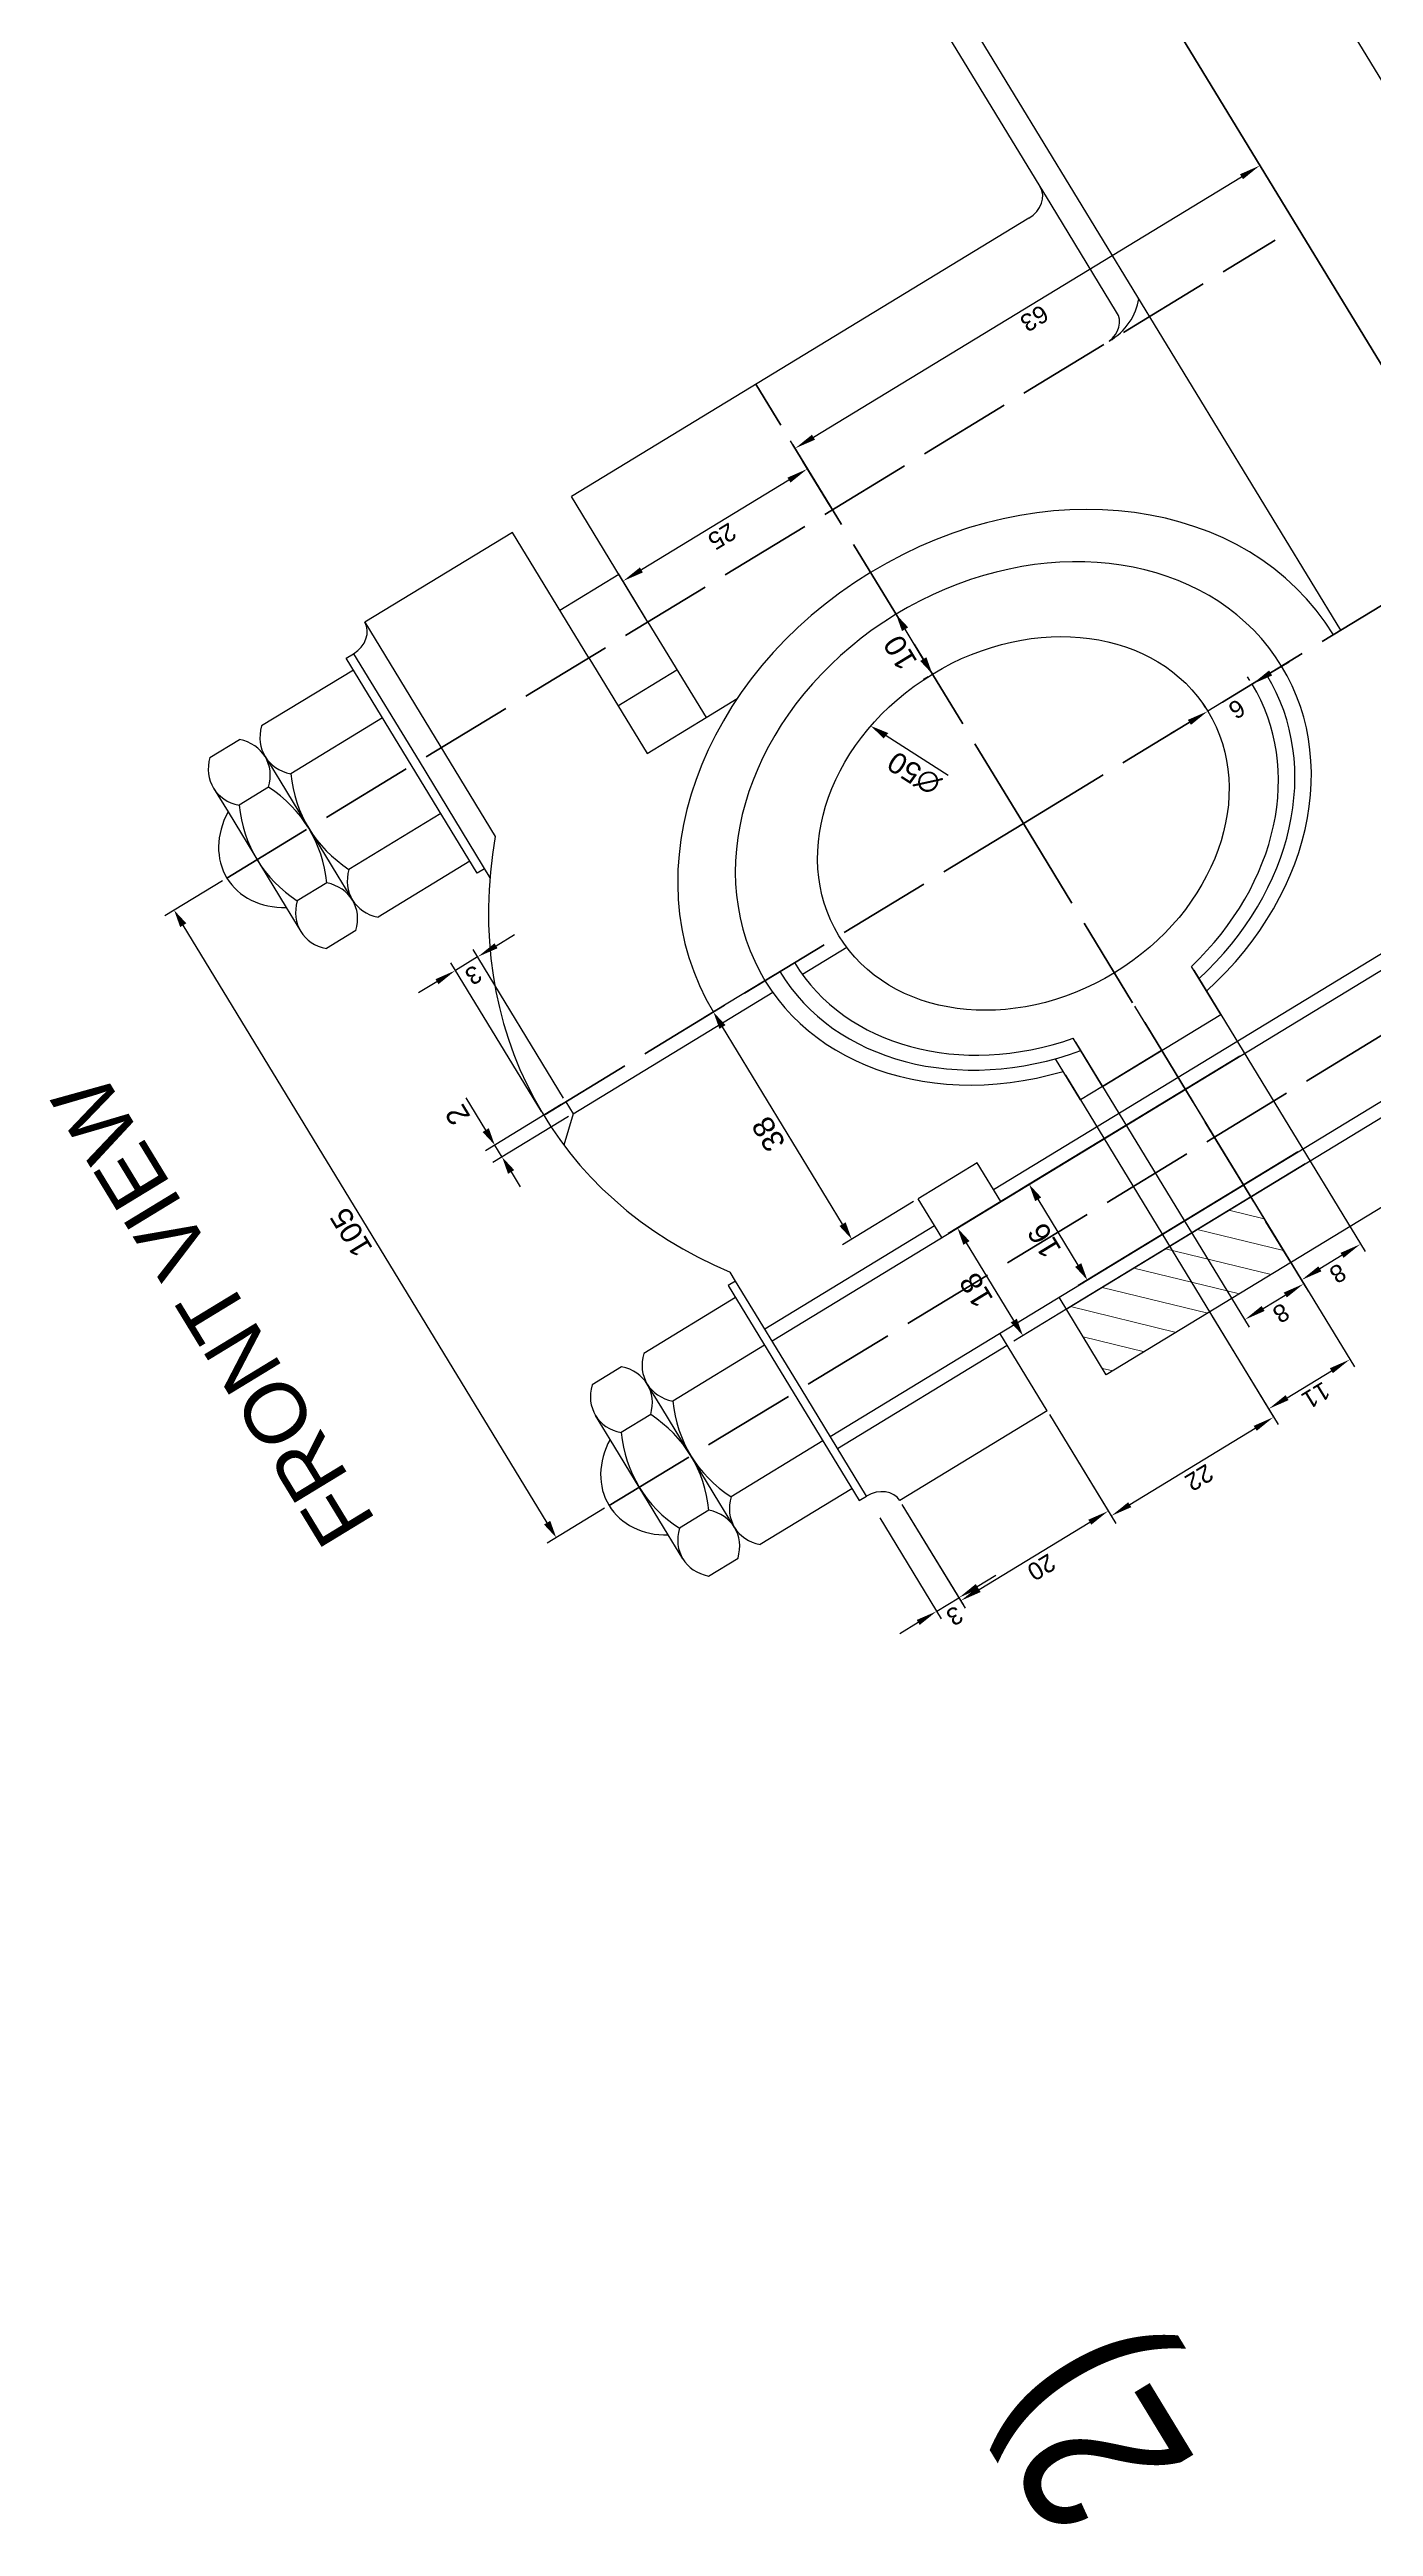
# Model space of a CAD drawing. Header units: millimetres. Extents: x -281317 to 3636, y -109880 to 77184.
# Drawn here: x -104059 to -97897, y 56595 to 68128 of the extents above; entities that cross this region are included whole.
import ezdxf

# ---------------------------------------------------------------- set-up
doc = ezdxf.new("R2010")
doc.units = ezdxf.units.MM
doc.linetypes.add('ACAD_ISO02W100', pattern=[15, 12, -3])
doc.layers.add('1', color=131, linetype='ACAD_ISO02W100', lineweight=106)
doc.layers.add('2', color=50, linetype='Continuous', lineweight=20)
doc.styles.get("Standard").update_dxf_attribs({"font": 'arial.ttf'})
doc.dimstyles.new('ISO-25', dxfattribs={"dimtxt": 2.5, "dimasz": 2.5, "dimexe": 1.25, "dimexo": 0.625, "dimtad": 1, "dimtxsty": 'Standard', "dimcen": 2.5, "dimclrd": 3, "dimadec": 0, "dimazin": 0, "dimtfac": 1, "dimtmove": 0, "dimatfit": 3, "dimfxl": 1, "dimarcsym": 0})

# ---------------------------------------------------------------- blocks, each defined once
blk = doc.blocks.new('*D154')
at = {"color": 3, "lineweight": -2, "transparency": 16777216}
blk.add_line((3301.63, 1362.14), (3311.09, 1365.9), dxfattribs=at)
at = {"color": 3, "transparency": 16777216}
blk.add_solid([(3310.94, 1366.29), (3311.25, 1365.51), (3313.42, 1366.82)], dxfattribs=at)
at = {"layer": 'Defpoints', "color": 0, "transparency": 16777216}
for p in [(3313.42, 1366.82), (3266.94, 1348.38)]:
    blk.add_point(p, dxfattribs=at)
at = {"color": 0, "transparency": 16777216, "insert": (3304.41, 1365.37), "char_height": 2.5, "attachment_point": 5, "rotation": 21.6494}
blk.add_mtext('∅50', dxfattribs=at)
blk = doc.blocks.new('*D155')
at = {"color": 0, "lineweight": -2, "transparency": 16777216}
for p, q in [((3259.6, 1357.6), (3212.51, 1357.6)), ((3259.6, 1349.6), (3212.51, 1349.6))]:
    blk.add_line(p, q, dxfattribs=at)
at = {"color": 3, "lineweight": -2, "transparency": 16777216}
blk.add_line((3213.76, 1352.1), (3213.76, 1355.1), dxfattribs=at)
at = {"color": 3, "transparency": 16777216}
for points in [[(3213.34, 1355.1), (3214.17, 1355.1), (3213.76, 1357.6)], [(3213.34, 1352.1), (3214.17, 1352.1), (3213.76, 1349.6)]]:
    blk.add_solid(points, dxfattribs=at)
at = {"layer": 'Defpoints', "color": 0, "transparency": 16777216}
for p in [(3213.76, 1357.6), (3260.23, 1357.6), (3260.23, 1349.6)]:
    blk.add_point(p, dxfattribs=at)
at = {"color": 0, "transparency": 16777216, "insert": (3211.86, 1353.6), "char_height": 2.5, "attachment_point": 5, "rotation": 90}
blk.add_mtext('8', dxfattribs=at)
blk = doc.blocks.new('*D156')
at = {"color": 0, "lineweight": -2, "transparency": 16777216}
for p, q in [((3259.6, 1365.6), (3211.88, 1365.6)), ((3259.6, 1357.6), (3211.88, 1357.6))]:
    blk.add_line(p, q, dxfattribs=at)
at = {"color": 3, "lineweight": -2, "transparency": 16777216}
blk.add_line((3213.13, 1363.1), (3213.13, 1360.1), dxfattribs=at)
at = {"color": 3, "transparency": 16777216}
for points in [[(3212.72, 1363.1), (3213.55, 1363.1), (3213.13, 1365.6)], [(3212.72, 1360.1), (3213.55, 1360.1), (3213.13, 1357.6)]]:
    blk.add_solid(points, dxfattribs=at)
at = {"layer": 'Defpoints', "color": 0, "transparency": 16777216}
for p in [(3260.23, 1365.6), (3213.13, 1357.6), (3260.23, 1357.6)]:
    blk.add_point(p, dxfattribs=at)
at = {"color": 0, "transparency": 16777216, "insert": (3211.23, 1361.6), "char_height": 2.5, "attachment_point": 5, "rotation": 90}
blk.add_mtext('8', dxfattribs=at)
blk = doc.blocks.new('*D157')
at = {"color": 0, "lineweight": -2, "transparency": 16777216}
for p, q in [((3252.18, 1391.22), (3252.18, 1400.85)), ((3290.18, 1391.22), (3290.18, 1400.85))]:
    blk.add_line(p, q, dxfattribs=at)
at = {"color": 3, "lineweight": -2, "transparency": 16777216}
blk.add_line((3254.68, 1399.6), (3287.68, 1399.6), dxfattribs=at)
at = {"color": 3, "transparency": 16777216}
for points in [[(3254.68, 1400.02), (3254.68, 1399.18), (3252.18, 1399.6)], [(3287.68, 1400.02), (3287.68, 1399.18), (3290.18, 1399.6)]]:
    blk.add_solid(points, dxfattribs=at)
at = {"layer": 'Defpoints', "color": 0, "transparency": 16777216}
for p in [(3290.18, 1399.6), (3252.18, 1390.6), (3290.18, 1390.6)]:
    blk.add_point(p, dxfattribs=at)
at = {"color": 0, "transparency": 16777216, "insert": (3271.18, 1401.5), "char_height": 2.5, "attachment_point": 5}
blk.add_mtext('38', dxfattribs=at)
blk = doc.blocks.new('*D158')
at = {"color": 3, "lineweight": -2, "transparency": 16777216}
for p, q in [((3285.68, 1429.22), (3283.18, 1429.22)), ((3288.18, 1429.22), (3290.18, 1429.22)), ((3292.68, 1429.22), (3298.08, 1429.22))]:
    blk.add_line(p, q, dxfattribs=at)
at = {"color": 0, "lineweight": -2, "transparency": 16777216}
for p, q in [((3288.18, 1420.22), (3288.18, 1430.47)), ((3290.18, 1420.22), (3290.18, 1430.47))]:
    blk.add_line(p, q, dxfattribs=at)
at = {"color": 3, "transparency": 16777216}
for points in [[(3285.68, 1429.64), (3285.68, 1428.8), (3288.18, 1429.22)], [(3292.68, 1429.64), (3292.68, 1428.8), (3290.18, 1429.22)]]:
    blk.add_solid(points, dxfattribs=at)
at = {"layer": 'Defpoints', "color": 0, "transparency": 16777216}
for p in [(3290.18, 1429.22), (3288.18, 1419.6), (3290.18, 1419.6)]:
    blk.add_point(p, dxfattribs=at)
at = {"color": 0, "transparency": 16777216, "insert": (3296.63, 1431.1), "char_height": 2.5, "attachment_point": 5}
blk.add_mtext('2', dxfattribs=at)
blk = doc.blocks.new('*D159')
at = {"color": 3, "lineweight": -2, "transparency": 16777216}
for p, q in [((3314.43, 1425.1), (3314.43, 1427.6)), ((3314.43, 1419.6), (3314.43, 1422.6)), ((3314.43, 1417.1), (3314.43, 1414.6))]:
    blk.add_line(p, q, dxfattribs=at)
at = {"color": 0, "lineweight": -2, "transparency": 16777216}
for p, q in [((3290.8, 1422.6), (3315.68, 1422.6)), ((3290.8, 1419.6), (3315.68, 1419.6))]:
    blk.add_line(p, q, dxfattribs=at)
at = {"color": 3, "transparency": 16777216}
for points in [[(3314.01, 1425.1), (3314.84, 1425.1), (3314.43, 1422.6)], [(3314.01, 1417.1), (3314.84, 1417.1), (3314.43, 1419.6)]]:
    blk.add_solid(points, dxfattribs=at)
at = {"layer": 'Defpoints', "color": 0, "transparency": 16777216}
for p in [(3290.18, 1422.6), (3314.43, 1422.6), (3290.18, 1419.6)]:
    blk.add_point(p, dxfattribs=at)
at = {"color": 0, "transparency": 16777216, "insert": (3312.52, 1421.1), "char_height": 2.5, "attachment_point": 5, "rotation": 90}
blk.add_mtext('3', dxfattribs=at)
blk = doc.blocks.new('*D160')
at = {"color": 0, "lineweight": -2, "transparency": 16777216}
for p, q in [((3237.68, 1440.25), (3237.68, 1448.03)), ((3342.68, 1440.25), (3342.68, 1448.03))]:
    blk.add_line(p, q, dxfattribs=at)
at = {"color": 3, "lineweight": -2, "transparency": 16777216}
blk.add_line((3240.18, 1446.78), (3340.18, 1446.78), dxfattribs=at)
at = {"color": 3, "transparency": 16777216}
for points in [[(3240.18, 1447.2), (3240.18, 1446.36), (3237.68, 1446.78)], [(3340.18, 1447.2), (3340.18, 1446.36), (3342.68, 1446.78)]]:
    blk.add_solid(points, dxfattribs=at)
at = {"layer": 'Defpoints', "color": 0, "transparency": 16777216}
for p in [(3342.68, 1446.78), (3237.68, 1439.63), (3342.68, 1439.63)]:
    blk.add_point(p, dxfattribs=at)
at = {"color": 0, "transparency": 16777216, "insert": (3290.18, 1448.68), "char_height": 2.5, "attachment_point": 5}
blk.add_mtext('105', dxfattribs=at)
blk = doc.blocks.new('*D161')
at = {"color": 3, "lineweight": -2, "transparency": 16777216}
for p, q in [((3200.42, 1416.1), (3200.42, 1418.6)), ((3200.42, 1413.6), (3200.42, 1410.6)), ((3200.42, 1408.1), (3200.42, 1405.6))]:
    blk.add_line(p, q, dxfattribs=at)
at = {"color": 0, "lineweight": -2, "transparency": 16777216}
for p, q in [((3216.05, 1413.6), (3199.17, 1413.6)), ((3216.05, 1410.6), (3199.17, 1410.6))]:
    blk.add_line(p, q, dxfattribs=at)
at = {"color": 3, "transparency": 16777216}
for points in [[(3200.01, 1416.1), (3200.84, 1416.1), (3200.42, 1413.6)], [(3200.01, 1408.1), (3200.84, 1408.1), (3200.42, 1410.6)]]:
    blk.add_solid(points, dxfattribs=at)
at = {"layer": 'Defpoints', "color": 0, "transparency": 16777216}
for p in [(3216.68, 1413.6), (3200.42, 1410.6), (3216.68, 1410.6)]:
    blk.add_point(p, dxfattribs=at)
at = {"color": 0, "transparency": 16777216, "insert": (3198.52, 1412.1), "char_height": 2.5, "attachment_point": 5, "rotation": 90}
blk.add_mtext('3', dxfattribs=at)
blk = doc.blocks.new('*D162')
at = {"color": 0, "lineweight": -2, "transparency": 16777216}
for p, q in [((3216.05, 1410.6), (3198.66, 1410.6)), ((3216.05, 1390.6), (3198.66, 1390.6))]:
    blk.add_line(p, q, dxfattribs=at)
at = {"color": 3, "lineweight": -2, "transparency": 16777216}
blk.add_line((3199.91, 1408.1), (3199.91, 1393.1), dxfattribs=at)
at = {"color": 3, "transparency": 16777216}
for points in [[(3199.5, 1408.1), (3200.33, 1408.1), (3199.91, 1410.6)], [(3199.5, 1393.1), (3200.33, 1393.1), (3199.91, 1390.6)]]:
    blk.add_solid(points, dxfattribs=at)
at = {"layer": 'Defpoints', "color": 0, "transparency": 16777216}
for p in [(3216.68, 1410.6), (3199.91, 1390.6), (3216.68, 1390.6)]:
    blk.add_point(p, dxfattribs=at)
at = {"color": 0, "transparency": 16777216, "insert": (3198.01, 1400.6), "char_height": 2.5, "attachment_point": 5, "rotation": 90}
blk.add_mtext('20', dxfattribs=at)
blk = doc.blocks.new('*D163')
at = {"color": 0, "lineweight": -2, "transparency": 16777216}
for p, q in [((3216.05, 1390.6), (3197.84, 1390.6)), ((3216.05, 1368.6), (3197.84, 1368.6))]:
    blk.add_line(p, q, dxfattribs=at)
at = {"color": 3, "lineweight": -2, "transparency": 16777216}
blk.add_line((3199.09, 1388.1), (3199.09, 1371.1), dxfattribs=at)
at = {"color": 3, "transparency": 16777216}
for points in [[(3198.67, 1388.1), (3199.5, 1388.1), (3199.09, 1390.6)], [(3198.67, 1371.1), (3199.5, 1371.1), (3199.09, 1368.6)]]:
    blk.add_solid(points, dxfattribs=at)
at = {"layer": 'Defpoints', "color": 0, "transparency": 16777216}
for p in [(3216.68, 1390.6), (3199.09, 1368.6), (3216.68, 1368.6)]:
    blk.add_point(p, dxfattribs=at)
at = {"color": 0, "transparency": 16777216, "insert": (3197.21, 1379.6), "char_height": 2.5, "attachment_point": 5, "rotation": 90}
blk.add_mtext('22', dxfattribs=at)
blk = doc.blocks.new('*D164')
at = {"color": 0, "lineweight": -2, "transparency": 16777216}
for p, q in [((3256.33, 1368.6), (3199.21, 1368.6)), ((3256.33, 1357.6), (3199.21, 1357.6))]:
    blk.add_line(p, q, dxfattribs=at)
at = {"color": 3, "lineweight": -2, "transparency": 16777216}
blk.add_line((3200.46, 1366.1), (3200.46, 1360.1), dxfattribs=at)
at = {"color": 3, "transparency": 16777216}
for points in [[(3200.05, 1366.1), (3200.88, 1366.1), (3200.46, 1368.6)], [(3200.05, 1360.1), (3200.88, 1360.1), (3200.46, 1357.6)]]:
    blk.add_solid(points, dxfattribs=at)
at = {"layer": 'Defpoints', "color": 0, "transparency": 16777216}
for p in [(3256.95, 1368.6), (3200.46, 1357.6), (3256.95, 1357.6)]:
    blk.add_point(p, dxfattribs=at)
at = {"color": 0, "transparency": 16777216, "insert": (3198.58, 1363.1), "char_height": 2.5, "attachment_point": 5, "rotation": 90}
blk.add_mtext('11', dxfattribs=at)
blk = doc.blocks.new('*D167')
at = {"color": 0, "lineweight": -2, "transparency": 16777216}
for p, q in [((3229.68, 1350.22), (3229.68, 1380.01)), ((3245.68, 1350.22), (3245.68, 1380.01))]:
    blk.add_line(p, q, dxfattribs=at)
at = {"color": 3, "lineweight": -2, "transparency": 16777216}
blk.add_line((3232.18, 1378.76), (3243.18, 1378.76), dxfattribs=at)
at = {"color": 3, "transparency": 16777216}
for points in [[(3232.18, 1379.18), (3232.18, 1378.35), (3229.68, 1378.76)], [(3243.18, 1379.18), (3243.18, 1378.35), (3245.68, 1378.76)]]:
    blk.add_solid(points, dxfattribs=at)
at = {"layer": 'Defpoints', "color": 0, "transparency": 16777216}
for p in [(3245.68, 1378.76), (3229.68, 1349.6), (3245.68, 1349.6)]:
    blk.add_point(p, dxfattribs=at)
at = {"color": 0, "transparency": 16777216, "insert": (3237.68, 1380.66), "char_height": 2.5, "attachment_point": 5}
blk.add_mtext('16', dxfattribs=at)
blk = doc.blocks.new('*D168')
at = {"color": 0, "lineweight": -2, "transparency": 16777216}
for p, q in [((3227.68, 1350.22), (3227.68, 1389.73)), ((3245.68, 1350.22), (3245.68, 1389.73))]:
    blk.add_line(p, q, dxfattribs=at)
at = {"color": 3, "lineweight": -2, "transparency": 16777216}
blk.add_line((3230.18, 1388.48), (3243.18, 1388.48), dxfattribs=at)
at = {"color": 3, "transparency": 16777216}
for points in [[(3230.18, 1388.9), (3230.18, 1388.07), (3227.68, 1388.48)], [(3243.18, 1388.9), (3243.18, 1388.07), (3245.68, 1388.48)]]:
    blk.add_solid(points, dxfattribs=at)
at = {"layer": 'Defpoints', "color": 0, "transparency": 16777216}
for p in [(3245.68, 1388.48), (3227.68, 1349.6), (3245.68, 1349.6)]:
    blk.add_point(p, dxfattribs=at)
at = {"color": 0, "transparency": 16777216, "insert": (3236.68, 1390.38), "char_height": 2.5, "attachment_point": 5}
blk.add_mtext('18', dxfattribs=at)
blk = doc.blocks.new('*D169')
at = {"color": 3, "lineweight": -2, "transparency": 16777216}
for p, q in [((3290.18, 1335.1), (3290.18, 1337.6)), ((3290.18, 1326.6), (3290.18, 1332.6)), ((3290.18, 1324.1), (3290.18, 1321.6))]:
    blk.add_line(p, q, dxfattribs=at)
at = {"color": 0, "lineweight": -2, "transparency": 16777216}
for p, q in [((3290.8, 1332.6), (3291.43, 1332.6)), ((3290.8, 1326.6), (3291.43, 1326.6))]:
    blk.add_line(p, q, dxfattribs=at)
at = {"color": 3, "transparency": 16777216}
for points in [[(3289.76, 1335.1), (3290.6, 1335.1), (3290.18, 1332.6)], [(3289.76, 1324.1), (3290.6, 1324.1), (3290.18, 1326.6)]]:
    blk.add_solid(points, dxfattribs=at)
at = {"layer": 'Defpoints', "color": 0, "transparency": 16777216}
for p in [(3290.18, 1332.6), (3290.18, 1332.6), (3290.18, 1326.6)]:
    blk.add_point(p, dxfattribs=at)
at = {"color": 0, "transparency": 16777216, "insert": (3288.28, 1329.6), "char_height": 2.5, "attachment_point": 5, "rotation": 90}
blk.add_mtext('6', dxfattribs=at)
blk = doc.blocks.new('*D170')
at = {"color": 0, "lineweight": -2, "transparency": 16777216}
for p, q in [((3315.18, 1358.22), (3315.18, 1358.85)), ((3325.18, 1358.22), (3325.18, 1358.85))]:
    blk.add_line(p, q, dxfattribs=at)
at = {"color": 3, "lineweight": -2, "transparency": 16777216}
blk.add_line((3317.68, 1357.6), (3322.68, 1357.6), dxfattribs=at)
at = {"color": 3, "transparency": 16777216}
for points in [[(3317.68, 1358.02), (3317.68, 1357.18), (3315.18, 1357.6)], [(3322.68, 1358.02), (3322.68, 1357.18), (3325.18, 1357.6)]]:
    blk.add_solid(points, dxfattribs=at)
at = {"layer": 'Defpoints', "color": 0, "transparency": 16777216}
for p in [(3315.18, 1357.6), (3325.18, 1357.6), (3325.18, 1357.6)]:
    blk.add_point(p, dxfattribs=at)
at = {"color": 0, "transparency": 16777216, "insert": (3320.18, 1359.5), "char_height": 2.5, "attachment_point": 5}
blk.add_mtext('10', dxfattribs=at)
blk = doc.blocks.new('*D176')
at = {"color": 0, "lineweight": -2, "transparency": 16777216}
for p, q in [((3190.18, 1293.97), (3190.18, 1276.22)), ((3390.18, 1293.97), (3390.18, 1276.22))]:
    blk.add_line(p, q, dxfattribs=at)
at = {"color": 3, "lineweight": -2, "transparency": 16777216}
blk.add_line((3387.68, 1277.47), (3192.68, 1277.47), dxfattribs=at)
at = {"color": 3, "transparency": 16777216}
for points in [[(3192.68, 1277.88), (3192.68, 1277.05), (3190.18, 1277.47)], [(3387.68, 1277.88), (3387.68, 1277.05), (3390.18, 1277.47)]]:
    blk.add_solid(points, dxfattribs=at)
at = {"layer": 'Defpoints', "color": 0, "transparency": 16777216}
for p in [(3190.18, 1294.6), (3390.18, 1294.6), (3190.18, 1277.47)]:
    blk.add_point(p, dxfattribs=at)
at = {"color": 0, "transparency": 16777216, "insert": (3290.18, 1279.37), "char_height": 2.5, "attachment_point": 5}
blk.add_mtext('200', dxfattribs=at)
blk = doc.blocks.new('*D177')
at = {"color": 0, "lineweight": -2, "transparency": 16777216}
for p, q in [((3343.3, 1382.6), (3350.77, 1382.6)), ((3343.3, 1357.6), (3350.77, 1357.6))]:
    blk.add_line(p, q, dxfattribs=at)
at = {"color": 3, "lineweight": -2, "transparency": 16777216}
blk.add_line((3349.52, 1360.1), (3349.52, 1380.1), dxfattribs=at)
at = {"color": 3, "transparency": 16777216}
for points in [[(3349.1, 1380.1), (3349.93, 1380.1), (3349.52, 1382.6)], [(3349.1, 1360.1), (3349.93, 1360.1), (3349.52, 1357.6)]]:
    blk.add_solid(points, dxfattribs=at)
at = {"layer": 'Defpoints', "color": 0, "transparency": 16777216}
for p in [(3342.68, 1382.6), (3349.52, 1382.6), (3342.68, 1357.6)]:
    blk.add_point(p, dxfattribs=at)
at = {"color": 0, "transparency": 16777216, "insert": (3347.62, 1370.1), "char_height": 2.5, "attachment_point": 5, "rotation": 90}
blk.add_mtext('25', dxfattribs=at)
blk = doc.blocks.new('*D178')
at = {"color": 0, "lineweight": -2, "transparency": 16777216}
for p, q in [((3343.3, 1357.6), (3354.19, 1357.6)), ((3343.3, 1294.6), (3354.19, 1294.6))]:
    blk.add_line(p, q, dxfattribs=at)
at = {"color": 3, "lineweight": -2, "transparency": 16777216}
blk.add_line((3352.94, 1355.1), (3352.94, 1297.1), dxfattribs=at)
at = {"color": 3, "transparency": 16777216}
for points in [[(3352.52, 1355.1), (3353.35, 1355.1), (3352.94, 1357.6)], [(3352.52, 1297.1), (3353.35, 1297.1), (3352.94, 1294.6)]]:
    blk.add_solid(points, dxfattribs=at)
at = {"layer": 'Defpoints', "color": 0, "transparency": 16777216}
for p in [(3342.68, 1357.6), (3342.68, 1294.6), (3352.94, 1294.6)]:
    blk.add_point(p, dxfattribs=at)
at = {"color": 0, "transparency": 16777216, "insert": (3351.04, 1326.1), "char_height": 2.5, "attachment_point": 5, "rotation": 90}
blk.add_mtext('63', dxfattribs=at)
blk = doc.blocks.new('19je0411-assignment2')
at = {"layer": '2', "true_color": 0xffffff, "transparency": 33554687}
h = blk.add_hatch(dxfattribs=at)
h.set_pattern_fill('ANSI31', scale=30)
h.set_pattern_definition([(45, (2863.2774, 1085.0893), (-2.65165, 2.65165), [])])
h.paths.add_polyline_path([(3288.17907, 1419.59942), (3285.00876, 1422.39346, 0.113705429), (3257.17907, 1413.59942), (3255.67907, 1413.59942), (3247.67907, 1413.59942), (3247.67907, 1390.59942), (3252.17907, 1390.59942), (3252.17907, 1382.59942), (3247.67907, 1382.59942), (3247.67907, 1357.59942), (3252.17907, 1357.59942), (3252.17907, 1365.59942), (3252.17907, 1368.59942), (3256.95258, 1368.59942, -0.307671085), (3288.17907, 1392.54223)])
h.paths.add_polyline_path([(3290.17907, 1322.59942, -0.348173339), (3256.10562, 1349.59942), (3252.17907, 1349.59942), (3252.17907, 1357.59942), (3247.67907, 1357.59942), (3247.67907, 1309.59942), (3251.67907, 1309.59942), (3251.67907, 1297.59942), (3280.03201, 1297.59942, -0.236067977), (3284.17907, 1294.59942), (3290.17907, 1294.59942)])
h.paths.add_polyline_path([(3227.67907, 1357.59942), (3216.67907, 1357.59942), (3216.67907, 1319.59942, -0.414213562), (3211.67907, 1314.59942), (3204.17907, 1314.59942), (3204.17907, 1297.59942), (3223.67907, 1297.59942), (3223.67907, 1309.59942), (3227.67907, 1309.59942)])
h.paths.add_polyline_path([(3227.67907, 1382.59942), (3216.67907, 1382.59942), (3216.67907, 1357.59942), (3227.67907, 1357.59942)])
h.paths.add_polyline_path([(3227.67907, 1413.59942), (3219.67907, 1413.59942, -0.414213562), (3216.67907, 1410.59942), (3216.67907, 1390.59942), (3227.67907, 1390.59942)])
h.paths.add_polyline_path([(3176.17907, 1314.59942), (3163.17907, 1314.59942, -0.158030662), (3158.17907, 1310.25266), (3158.17907, 1294.59942), (3170.17907, 1294.59942, -0.236067977), (3174.32613, 1297.59942), (3176.17907, 1297.59942)])
h = blk.add_hatch(dxfattribs=at)
h.set_pattern_fill('ANSI31', scale=16)
h.set_pattern_definition([(45, (2863.2774, 1085.0893), (-1.4142136, 1.4142136), [])])
h.paths.add_polyline_path([(3260.22911, 1365.59942), (3252.17907, 1365.59942), (3252.17907, 1357.59942), (3265.17907, 1357.59942, -0.390946884), (3288.17907, 1382.51929), (3288.17907, 1388.53484, 0.321766195)])
at = {"layer": '2'}
h = blk.add_hatch(dxfattribs=at)
h.set_pattern_fill('ANSI31', color=0, scale=12)
h.set_pattern_definition([(45, (2829.3309, 1084.0128), (-1.06066, 1.06066), [])])
h.paths.add_polyline_path([(3265.17907, 1357.59942), (3252.17907, 1357.59942), (3252.17907, 1349.59942), (3260.22911, 1349.59942, 0.33967204), (3290.17907, 1326.59942), (3290.17907, 1332.59942, -0.414213562)])
for p, q in [((3221.67907, 1434.03982), (3221.67907, 1430.03982)), ((3225.67907, 1435.53982), (3229.67907, 1435.53982)), ((3229.67907, 1435.53982), (3245.67907, 1435.53982)), ((3229.67907, 1430.03982), (3229.67907, 1434.03982)), ((3245.67907, 1435.53982), (3249.67907, 1435.53982)), ((3245.67907, 1430.03982), (3245.67907, 1434.03982)), ((3253.67907, 1430.03982), (3253.67907, 1434.03982)), ((3326.67907, 1430.03982), (3326.67907, 1434.03982)), ((3334.67907, 1435.53982), (3330.67907, 1435.53982)), ((3350.67907, 1435.53982), (3334.67907, 1435.53982)), ((3334.67907, 1430.03982), (3334.67907, 1434.03982)), ((3354.67907, 1435.53982), (3350.67907, 1435.53982)), ((3350.67907, 1430.03982), (3350.67907, 1434.03982)), ((3358.67907, 1434.03982), (3358.67907, 1430.03982)), ((3225.67907, 1428.53982), (3229.67907, 1428.53982)), ((3229.67907, 1428.53982), (3245.67907, 1428.53982)), ((3245.67907, 1428.53982), (3249.67907, 1428.53982)), ((3334.67907, 1428.53982), (3330.67907, 1428.53982)), ((3350.67907, 1428.53982), (3334.67907, 1428.53982)), ((3354.67907, 1428.53982), (3350.67907, 1428.53982)), ((3221.67907, 1414.59942), (3221.67907, 1427.03982)), ((3229.67907, 1414.59942), (3229.67907, 1427.03982)), ((3245.67907, 1414.59942), (3245.67907, 1427.03982)), ((3253.67907, 1414.59942), (3253.67907, 1427.03982)), ((3326.67907, 1414.59942), (3326.67907, 1427.03982)), ((3334.67907, 1414.59942), (3334.67907, 1427.03982)), ((3350.67907, 1414.59942), (3350.67907, 1427.03982)), ((3358.67907, 1414.59942), (3358.67907, 1427.03982)), ((3288.17907, 1419.59942), (3285.00876, 1422.39346)), ((3290.17907, 1419.59942), (3288.17907, 1419.59942)), ((3288.17907, 1419.59942), (3288.17907, 1392.54223)), ((3255.67907, 1414.59942), (3219.67907, 1414.59942)), ((3219.67907, 1414.59942), (3219.67907, 1413.59942)), ((3255.67907, 1413.59942), (3255.67907, 1414.59942)), ((3324.67907, 1414.59942), (3360.67907, 1414.59942)), ((3324.67907, 1413.59942), (3324.67907, 1414.59942)), ((3360.67907, 1414.59942), (3360.67907, 1413.59942)), ((3219.67907, 1413.59942), (3237.67907, 1413.59942)), ((3227.67907, 1413.59942), (3227.67907, 1390.59942)), ((3229.67907, 1413.59942), (3229.67907, 1309.59942)), ((3237.67907, 1413.59942), (3255.67907, 1413.59942)), ((3245.67907, 1413.59942), (3245.67907, 1309.59942)), ((3247.67907, 1413.59942), (3247.67907, 1390.59942)), ((3255.67907, 1413.59942), (3257.17907, 1413.59942)), ((3342.67907, 1413.59942), (3323.17907, 1413.59942)), ((3360.67907, 1413.59942), (3342.67907, 1413.59942)), ((3216.67907, 1390.59942), (3216.67907, 1410.59942)), ((3363.67907, 1410.59942), (3327.80885, 1410.59942)), ((3363.67907, 1390.59942), (3363.67907, 1410.59942)), ((3216.67907, 1390.59942), (3229.67907, 1390.59942)), ((3245.67907, 1390.59942), (3252.17907, 1390.59942)), ((3252.17907, 1382.59942), (3252.17907, 1390.59942)), ((3288.17907, 1388.53484), (3288.17907, 1382.51929)), ((3342.67907, 1390.59942), (3326.67907, 1390.59942)), ((3326.67907, 1390.59942), (3326.67907, 1382.59942)), ((3334.67907, 1390.59942), (3334.67907, 1382.59942)), ((3342.67907, 1390.59942), (3363.67907, 1390.59942)), ((3350.67907, 1390.59942), (3350.67907, 1382.59942)), ((3216.67907, 1319.59942), (3216.67907, 1382.59942)), ((3216.67907, 1382.59942), (3229.67907, 1382.59942)), ((3227.67907, 1382.59942), (3227.67907, 1309.59942)), ((3245.67907, 1382.59942), (3252.17907, 1382.59942)), ((3247.67907, 1382.59942), (3247.67907, 1309.59942)), ((3326.67907, 1382.59942), (3326.67907, 1378.37801)), ((3342.67907, 1382.59942), (3326.67907, 1382.59942)), ((3342.67907, 1382.59942), (3363.67907, 1382.59942)), ((3363.67907, 1320.59942), (3363.67907, 1382.59942)), ((3252.17907, 1365.59942), (3252.17907, 1368.59942)), ((3252.17907, 1365.59942), (3260.22911, 1365.59942)), ((3252.17907, 1349.59942), (3260.22911, 1349.59942)), ((3345.67907, 1317.59942), (3363.67907, 1317.59942)), ((3363.67907, 1317.59942), (3419.17907, 1317.59942)), ((3290.17907, 1314.59942), (3422.17907, 1314.59942)), ((3390.17907, 1294.59942), (3190.17907, 1294.59942)), ((3290.17907, 1294.59942), (3422.17907, 1294.59942))]:
    blk.add_line(p, q)
for points in [[(3252.17907, 1368.59942), (3259.06637, 1368.59942)], [(3252.17907, 1357.59942), (3252.17907, 1365.59942), (3252.17907, 1349.59942)]]:
    blk.add_lwpolyline(points)
blk.add_circle((3290.17907, 1357.59942), 25)
for centre, radius, start, end in [((3237.67907, 1429.75438), 9.87276, 35.8737001, 144.1262999), ((3342.67907, 1429.75438), 9.87276, 35.8737001, 144.1262999), ((3225.67907, 1429.45649), 6.08333, 48.8879096, 131.1120904), ((3237.67907, 1413.45649), 22.08333, 68.7606894, 111.2393106), ((3249.67907, 1429.45649), 6.08333, 48.8879096, 131.1120904), ((3330.67907, 1429.45649), 6.08333, 48.8879096, 131.1120904), ((3342.67907, 1413.45649), 22.08333, 68.7606894, 111.2393106), ((3354.67907, 1429.45649), 6.08333, 48.8879096, 131.1120904), ((3225.67907, 1434.62315), 6.08333, 228.8879096, 311.1120904), ((3225.67907, 1422.45649), 6.08333, 48.8879096, 131.1120904), ((3237.67907, 1450.62315), 22.08333, 248.7606894, 291.2393106), ((3237.67907, 1406.45649), 22.08333, 68.7606894, 111.2393106), ((3249.67907, 1434.62315), 6.08333, 228.8879096, 311.1120904), ((3249.67907, 1422.45649), 6.08333, 48.8879096, 131.1120904), ((3330.67907, 1434.62315), 6.08333, 228.8879096, 311.1120904), ((3330.67907, 1422.45649), 6.08333, 48.8879096, 131.1120904), ((3342.67907, 1450.62315), 22.08333, 248.7606894, 291.2393106), ((3342.67907, 1406.45649), 22.08333, 68.7606894, 111.2393106), ((3354.67907, 1434.62315), 6.08333, 228.8879096, 311.1120904), ((3354.67907, 1422.45649), 6.08333, 48.8879096, 131.1120904), ((3290.17907, 1357.59942), 65, 54.6254096, 120.5102374), ((3216.67907, 1413.59942), 3, 270, 0), ((3363.67907, 1413.59942), 3, 180, 270), ((3290.17907, 1357.59942), 42, 270, 90), ((3290.17907, 1357.59942), 35, 193.2129804, 161.6823016), ((3290.17907, 1357.59942), 33, 90, 165.9703346), ((3290.17907, 1357.59942), 33, 90, 165.9703346), ((3290.17907, 1357.59942), 31, 90, 165.0447517), ((3290.17907, 1357.59942), 33, 194.0296654, 270), ((3290.17907, 1357.59942), 33, 194.0296654, 270), ((3290.17907, 1357.59942), 31, 194.9552483, 270), ((3345.5523, 1320.49729), 2.90064, 187.8838406, 272.5050172), ((3349.22074, 1320.09942), 6.54167, 180, 237.2209193), ((3366.67907, 1320.59942), 3, 180, 270)]:
    blk.add_arc(centre, radius, start, end)
at = {"layer": '1', "linetype": 'ACAD_ISO02W100'}
for p, q in [((3237.67907, 1439.62714), (3237.67907, 1297.59942)), ((3342.67907, 1439.62714), (3342.67907, 1297.59942))]:
    blk.add_line(p, q, dxfattribs=at)
at = {"layer": '1'}
for q in [(3290.17907, 1422.59942), (3216.67907, 1357.59942), (3363.67907, 1357.59942)]:
    blk.add_line((3290.17907, 1357.59942), q, dxfattribs=at)
blk.add_lwpolyline([(3290.17907, 1357.59942), (3290.17907, 1294.59942)], dxfattribs=at)
blk.add_text('2)', height=18.84898).set_placement((3077.03014, 1439.01131))
at = {"insert": (3252.99566, 1470.5378), "char_height": 7, "attachment_point": 1}
blk.add_mtext_dynamic_manual_height_columns('FRONT VIEW', width=161.9581536, gutter_width=12.5, heights=[0], dxfattribs=at)
for base, p1, p2, picture, middle in [((3342.67907, 1446.77853), (3237.67907, 1439.62714), (3342.67907, 1439.62714), '*D160', (3290.17907, 1448.67996)), ((3290.17907, 1429.21883), (3288.17907, 1419.59942), (3290.17907, 1419.59942), '*D158', (3296.63201, 1431.09894)), ((3290.17907, 1399.59942), (3252.17907, 1390.59942), (3290.17907, 1390.59942), '*D157', (3271.17907, 1401.5017)), ((3245.67907, 1388.48322), (3227.67907, 1349.59942), (3245.67907, 1349.59942), '*D168', (3236.67907, 1390.38465)), ((3245.67907, 1378.76297), (3229.67907, 1349.59942), (3245.67907, 1349.59942), '*D167', (3237.67907, 1380.6644)), ((3325.17907, 1357.59942), (3315.17907, 1357.59942), (3325.17907, 1357.59942), '*D170', (3320.17907, 1359.50085)), ((3190.17907, 1277.46553), (3390.17907, 1294.59942), (3190.17907, 1294.59942), '*D176', (3290.17907, 1279.36696))]:
    dim = blk.add_linear_dim(base=base, p1=p1, p2=p2, dimstyle='ISO-25')
    dim.commit()
    dim.dimension.update_dxf_attribs({"geometry": picture, "text_midpoint": middle})
for base, p1, p2, picture, middle in [((3314.42515, 1422.59942), (3290.17907, 1419.59942), (3290.17907, 1422.59942), '*D159', (3312.52286, 1421.09942)), ((3200.42395, 1410.59942), (3216.67907, 1413.59942), (3216.67907, 1410.59942), '*D161', (3198.52167, 1412.09942)), ((3199.91268, 1390.59942), (3216.67907, 1410.59942), (3216.67907, 1390.59942), '*D162', (3198.01124, 1400.59942)), ((3199.08588, 1368.59942), (3216.67907, 1390.59942), (3216.67907, 1368.59942), '*D163', (3197.20576, 1379.59942)), ((3349.51733, 1382.59942), (3342.67907, 1357.59942), (3342.67907, 1382.59942), '*D177', (3347.6159, 1370.09942)), ((3200.46388, 1357.59942), (3256.95258, 1368.59942), (3256.95258, 1357.59942), '*D164', (3198.58376, 1363.09942)), ((3213.13261, 1357.59942), (3260.22911, 1365.59942), (3260.22911, 1357.59942), '*D156', (3211.23118, 1361.59942)), ((3213.75761, 1357.59942), (3260.22911, 1349.59942), (3260.22911, 1357.59942), '*D155', (3211.85618, 1353.59942)), ((3352.93769, 1294.59942), (3342.67907, 1357.59942), (3342.67907, 1294.59942), '*D178', (3351.0354, 1326.09942)), ((3290.17907, 1332.59942), (3290.17907, 1326.59942), (3290.17907, 1332.59942), '*D169', (3288.27764, 1329.59942))]:
    dim = blk.add_linear_dim(base=base, p1=p1, p2=p2, angle=90, dimstyle='ISO-25')
    dim.commit()
    dim.dimension.update_dxf_attribs({"geometry": picture, "text_midpoint": middle})
dim = blk.add_diameter_dim_2p(p1=(3266.94261, 1348.37626), p2=(3313.41554, 1366.82258), dimstyle='ISO-25')
dim.commit()
dim.dimension.update_dxf_attribs({"geometry": '*D154', "text_midpoint": (3305.13337, 1363.53517), "dimtype": 163})

msp = doc.modelspace()

# ---------------------------------------------------------------- block references
at = {"xscale": -32.57062386658708, "yscale": -40.21444151863352, "zscale": 32.57062386658708, "rotation": 301.3319347093163}
msp.add_blockref('19je0411-assignment2', (2831.05438, 1378.3945), dxfattribs=at)

doc.saveas('drawing.dxf')
